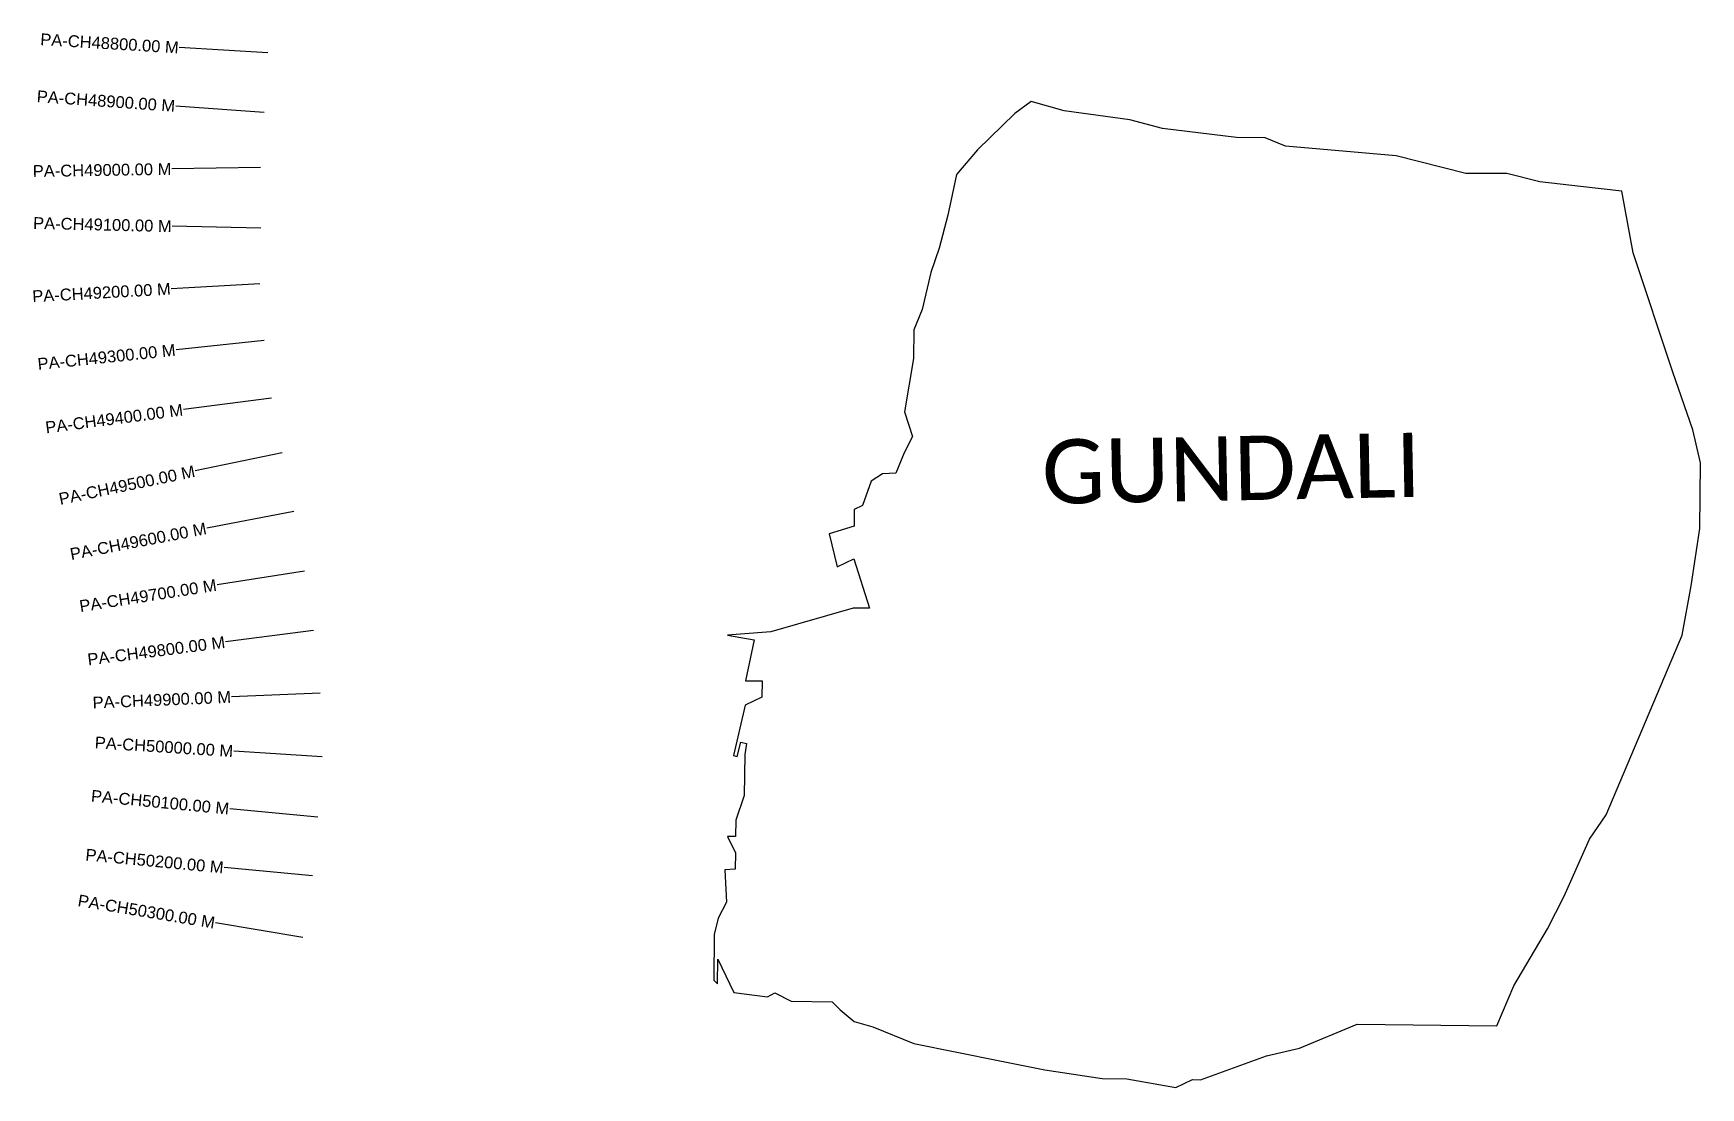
# Model space of a CAD drawing. Header units: metres. Extents: x 257395 to 260216, y 2187354 to 2189139.
import ezdxf
from ezdxf.enums import TextEntityAlignment as Align

# ---------------------------------------------------------------- set-up
doc = ezdxf.new("R2010")
doc.units = ezdxf.units.M
for name, color, linetype in [('CS', 134, 'Continuous'), ('CSMark', 6, 'Continuous'), ('village', 3, 'Continuous'), ('VILLAGE NAME', 250, 'Continuous')]:
    doc.layers.add(name, color=color, linetype=linetype)
doc.styles.add('DynamicDimensions', font='arial.ttf')
doc.styles.get("Standard").update_dxf_attribs({"font": 'simplex.shx'})

msp = doc.modelspace()

# ---------------------------------------------------------------- linework, layer by layer
at = {"layer": 'CS'}
for p, q in [((257792.1, 2189105.5), (257642.4, 2189114.6)), ((257792.1, 2189105.5), (257642.4, 2189114.6)), ((257785.9, 2189004.9), (257636.3, 2189015.6)), ((257785.9, 2189004.9), (257636.3, 2189015.6)), ((257785.9, 2189004.9), (257636.3, 2189015.6)), ((257779.9, 2188911.6), (257629.9, 2188909.2)), ((257779.9, 2188911.6), (257629.9, 2188909.2)), ((257780.4, 2188808.7), (257630.5, 2188812.2)), ((257780.4, 2188808.7), (257630.5, 2188812.2)), ((257778.6, 2188714.6), (257628.8, 2188706.4)), ((257778.6, 2188714.6), (257628.8, 2188706.4)), ((257786.1, 2188618.6), (257636.9, 2188603.1)), ((257786.1, 2188618.6), (257636.9, 2188603.1)), ((257798.1, 2188521.3), (257649.4, 2188501.9)), ((257798.1, 2188521.3), (257649.4, 2188501.9)), ((257816.3, 2188428.7), (257669.5, 2188398.2)), ((257816.3, 2188428.7), (257669.5, 2188398.2)), ((257836.3, 2188329.6), (257689, 2188301.3)), ((257836.3, 2188329.6), (257689, 2188301.3)), ((257854.4, 2188228.6), (257706.2, 2188205.4)), ((257854.4, 2188228.6), (257706.2, 2188205.4)), ((257869.4, 2188127.7), (257720.7, 2188108.6)), ((257869.4, 2188127.7), (257720.7, 2188108.6)), ((257880.7, 2188021.9), (257730.9, 2188015.6)), ((257880.7, 2188021.9), (257730.9, 2188015.6)), ((257884.2, 2187914.1), (257734.5, 2187923.6)), ((257884.2, 2187914.1), (257734.5, 2187923.6)), ((257877, 2187812), (257727.7, 2187826.2)), ((257877, 2187812), (257727.7, 2187826.2)), ((257867.6, 2187712.5), (257718.3, 2187726.6)), ((257867.6, 2187712.5), (257718.3, 2187726.6)), ((257851.5, 2187608.5), (257703.5, 2187633.1))]:
    msp.add_line(p, q, dxfattribs=at)
at = {"layer": 'village', "color": 3, "true_color": 0x00ff00}
msp.add_lwpolyline([(260102.2, 2188767.2), (260082.6, 2188871.6), (260013.2, 2188879.4), (259943.9, 2188887.1), (259888.5, 2188901.6), (259819.1, 2188901.6), (259701.2, 2188931.5), (259514, 2188947.6), (259479.4, 2188961.9), (259430.8, 2188962.5), (259305.9, 2188977.8), (259250.5, 2188992.3), (259139.6, 2189007.5), (259083.8, 2189023.5), (259055.8, 2189003), (258992.6, 2188941.2), (258957.4, 2188900), (258942.8, 2188830.7), (258928.2, 2188775.3), (258913.9, 2188733.8), (258899.3, 2188671.5), (258885, 2188636.9), (258884.4, 2188588.3), (258869.5, 2188498.2), (258882.9, 2188456.4), (258868.7, 2188428.8), (258854.4, 2188394.2), (258832.2, 2188393.1), (258812.6, 2188380.8), (258798.2, 2188339.3), (258784.3, 2188332.6), (258784, 2188304.8), (258742.1, 2188291.4), (258755.4, 2188235.7), (258783.3, 2188249.3), (258810.1, 2188165.6), (258782.4, 2188165.9), (258643, 2188125.8), (258570, 2188119.8), (258615.1, 2188112.3), (258600.4, 2188043), (258628.2, 2188042.7), (258627.9, 2188014.9), (258599.9, 2188001.4), (258579.7, 2187916.1), (258586.3, 2187914.8), (258592.3, 2187939), (258601.7, 2187936.6), (258599, 2187918.1), (258598.2, 2187848.6), (258583.8, 2187807.1), (258583.5, 2187779.4), (258569.6, 2187779.5), (258583.2, 2187751.6), (258582.9, 2187723.8), (258565.2, 2187723), (258568.3, 2187668.4), (258554.1, 2187640.8), (258547.3, 2187613.6), (258546.7, 2187535.9), (258552.8, 2187529.8), (258553.3, 2187571.4), (258580.5, 2187515.5), (258637.7, 2187508), (258649.9, 2187514.7), (258677.5, 2187500.5), (258746.9, 2187499.7), (258760.6, 2187485.7), (258784.2, 2187465.9), (258815.9, 2187457.3), (258885, 2187428.7), (259030.4, 2187399.3), (259106.7, 2187384.5), (259203.7, 2187369.5), (259245.4, 2187369), (259328.5, 2187354.2), (259356.5, 2187367.8), (259370.3, 2187367.6), (259481.9, 2187408), (259537.6, 2187421.2), (259635.3, 2187461.7), (259871.4, 2187459), (259900.4, 2187526.3), (259957.1, 2187622.9), (259985.5, 2187678.1), (260028.3, 2187774.9), (260056.6, 2187816.2), (260184.9, 2188120.2), (260199.9, 2188203.5), (260214.9, 2188300.6), (260216.2, 2188411.7), (260203, 2188467.4), (260169.4, 2188565)], close=True, dxfattribs=at)
msp.add_lwpolyline([(260102.2, 2188767.2), (260082.6, 2188871.6), (260013.2, 2188879.4), (259943.9, 2188887.1), (259888.5, 2188901.6), (259819.1, 2188901.6), (259701.2, 2188931.5), (259514, 2188947.6), (259479.4, 2188961.9), (259430.8, 2188962.5), (259305.9, 2188977.8), (259250.5, 2188992.3), (259139.6, 2189007.5), (259083.8, 2189023.5), (259055.8, 2189003), (258992.6, 2188941.2), (258957.4, 2188900), (258942.8, 2188830.7), (258928.2, 2188775.3), (258913.9, 2188733.8), (258899.3, 2188671.5), (258885, 2188636.9), (258884.4, 2188588.3), (258869.5, 2188498.2), (258882.9, 2188456.4), (258868.7, 2188428.8), (258854.4, 2188394.2), (258832.2, 2188393.1), (258812.6, 2188380.8), (258798.2, 2188339.3), (258784.3, 2188332.6), (258784, 2188304.8), (258742.1, 2188291.4), (258755.4, 2188235.7), (258783.3, 2188249.3), (258810.1, 2188165.6), (258782.4, 2188165.9), (258643, 2188125.8), (258570, 2188119.8), (258615.1, 2188112.3), (258600.4, 2188043), (258628.2, 2188042.7), (258627.9, 2188014.9), (258599.9, 2188001.4), (258579.7, 2187916.1), (258586.3, 2187914.8), (258592.3, 2187939), (258601.7, 2187936.6), (258599, 2187918.1), (258598.2, 2187848.6), (258583.8, 2187807.1), (258583.5, 2187779.4), (258569.6, 2187779.5), (258583.2, 2187751.6), (258582.9, 2187723.8), (258565.2, 2187723), (258568.3, 2187668.4), (258554.1, 2187640.8), (258547.3, 2187613.6), (258546.7, 2187535.9), (258552.8, 2187529.8), (258553.3, 2187571.4), (258580.5, 2187515.5), (258637.7, 2187508), (258649.9, 2187514.7), (258677.5, 2187500.5), (258746.9, 2187499.7), (258760.6, 2187485.7), (258784.2, 2187465.9), (258815.9, 2187457.3), (258885, 2187428.7), (259030.4, 2187399.3), (259106.7, 2187384.5), (259203.7, 2187369.5), (259245.4, 2187369), (259328.5, 2187354.2), (259356.5, 2187367.8), (259370.3, 2187367.6), (259481.9, 2187408), (259537.6, 2187421.2), (259635.3, 2187461.7), (259871.4, 2187459), (259900.4, 2187526.3), (259957.1, 2187622.9), (259985.5, 2187678.1), (260028.3, 2187774.9), (260056.6, 2187816.2), (260184.9, 2188120.2), (260199.9, 2188203.5), (260214.9, 2188300.6), (260216.2, 2188411.7), (260203, 2188467.4), (260169.4, 2188565)], close=True, dxfattribs=at)

# ---------------------------------------------------------------- texts
at = {"layer": 'CSMark', "style": 'DynamicDimensions'}
for s, rotation, p in [('PA-CH48800.00 M', 356.5282, (257641.4, 2189114.6)), ('PA-CH48900.00 M', 355.9048, (257635.3, 2189015.6)), ('PA-CH49000.00 M', 0.9131, (257628.9, 2188909.2)), ('PA-CH49100.00 M', 358.657, (257629.5, 2188812.2)), ('PA-CH49200.00 M', 3.1225, (257627.8, 2188706.3)), ('PA-CH49300.00 M', 5.9323, (257635.9, 2188603)), ('PA-CH49400.00 M', 7.4318, (257648.4, 2188501.7)), ('PA-CH49500.00 M', 11.7441, (257668.5, 2188398)), ('PA-CH49600.00 M', 10.8828, (257688, 2188301.1)), ('PA-CH49700.00 M', 8.9149, (257705.2, 2188205.2)), ('PA-CH49800.00 M', 7.3044, (257719.7, 2188108.5)), ('PA-CH49900.00 M', 2.3966, (257729.9, 2188015.6)), ('PA-CH50000.00 M', 356.3573, (257733.5, 2187923.7)), ('PA-CH50100.00 M', 354.588, (257726.7, 2187826.3)), ('PA-CH50200.00 M', 354.588, (257717.3, 2187726.7)), ('PA-CH50300.00 M', 350.5951, (257702.5, 2187633.2))]:
    msp.add_text(s, height=20, rotation=rotation, dxfattribs=at).set_placement(p, align=Align.MIDDLE_RIGHT)
at = {"layer": 'VILLAGE NAME', "insert": (259100.6, 2188450.6), "char_height": 108.748, "attachment_point": 1, "rotation": 1.1028}
msp.add_mtext_dynamic_manual_height_columns('{\\fCalibri|b0|i0|c0|p34;GUNDALI}', width=726.929, gutter_width=543.7, heights=[0], dxfattribs=at)
msp.add_mtext_dynamic_manual_height_columns('{\\fCalibri|b0|i0|c0|p34;GUNDALI}', width=726.929, gutter_width=543.7, heights=[0], dxfattribs=at)

doc.saveas('drawing.dxf')
